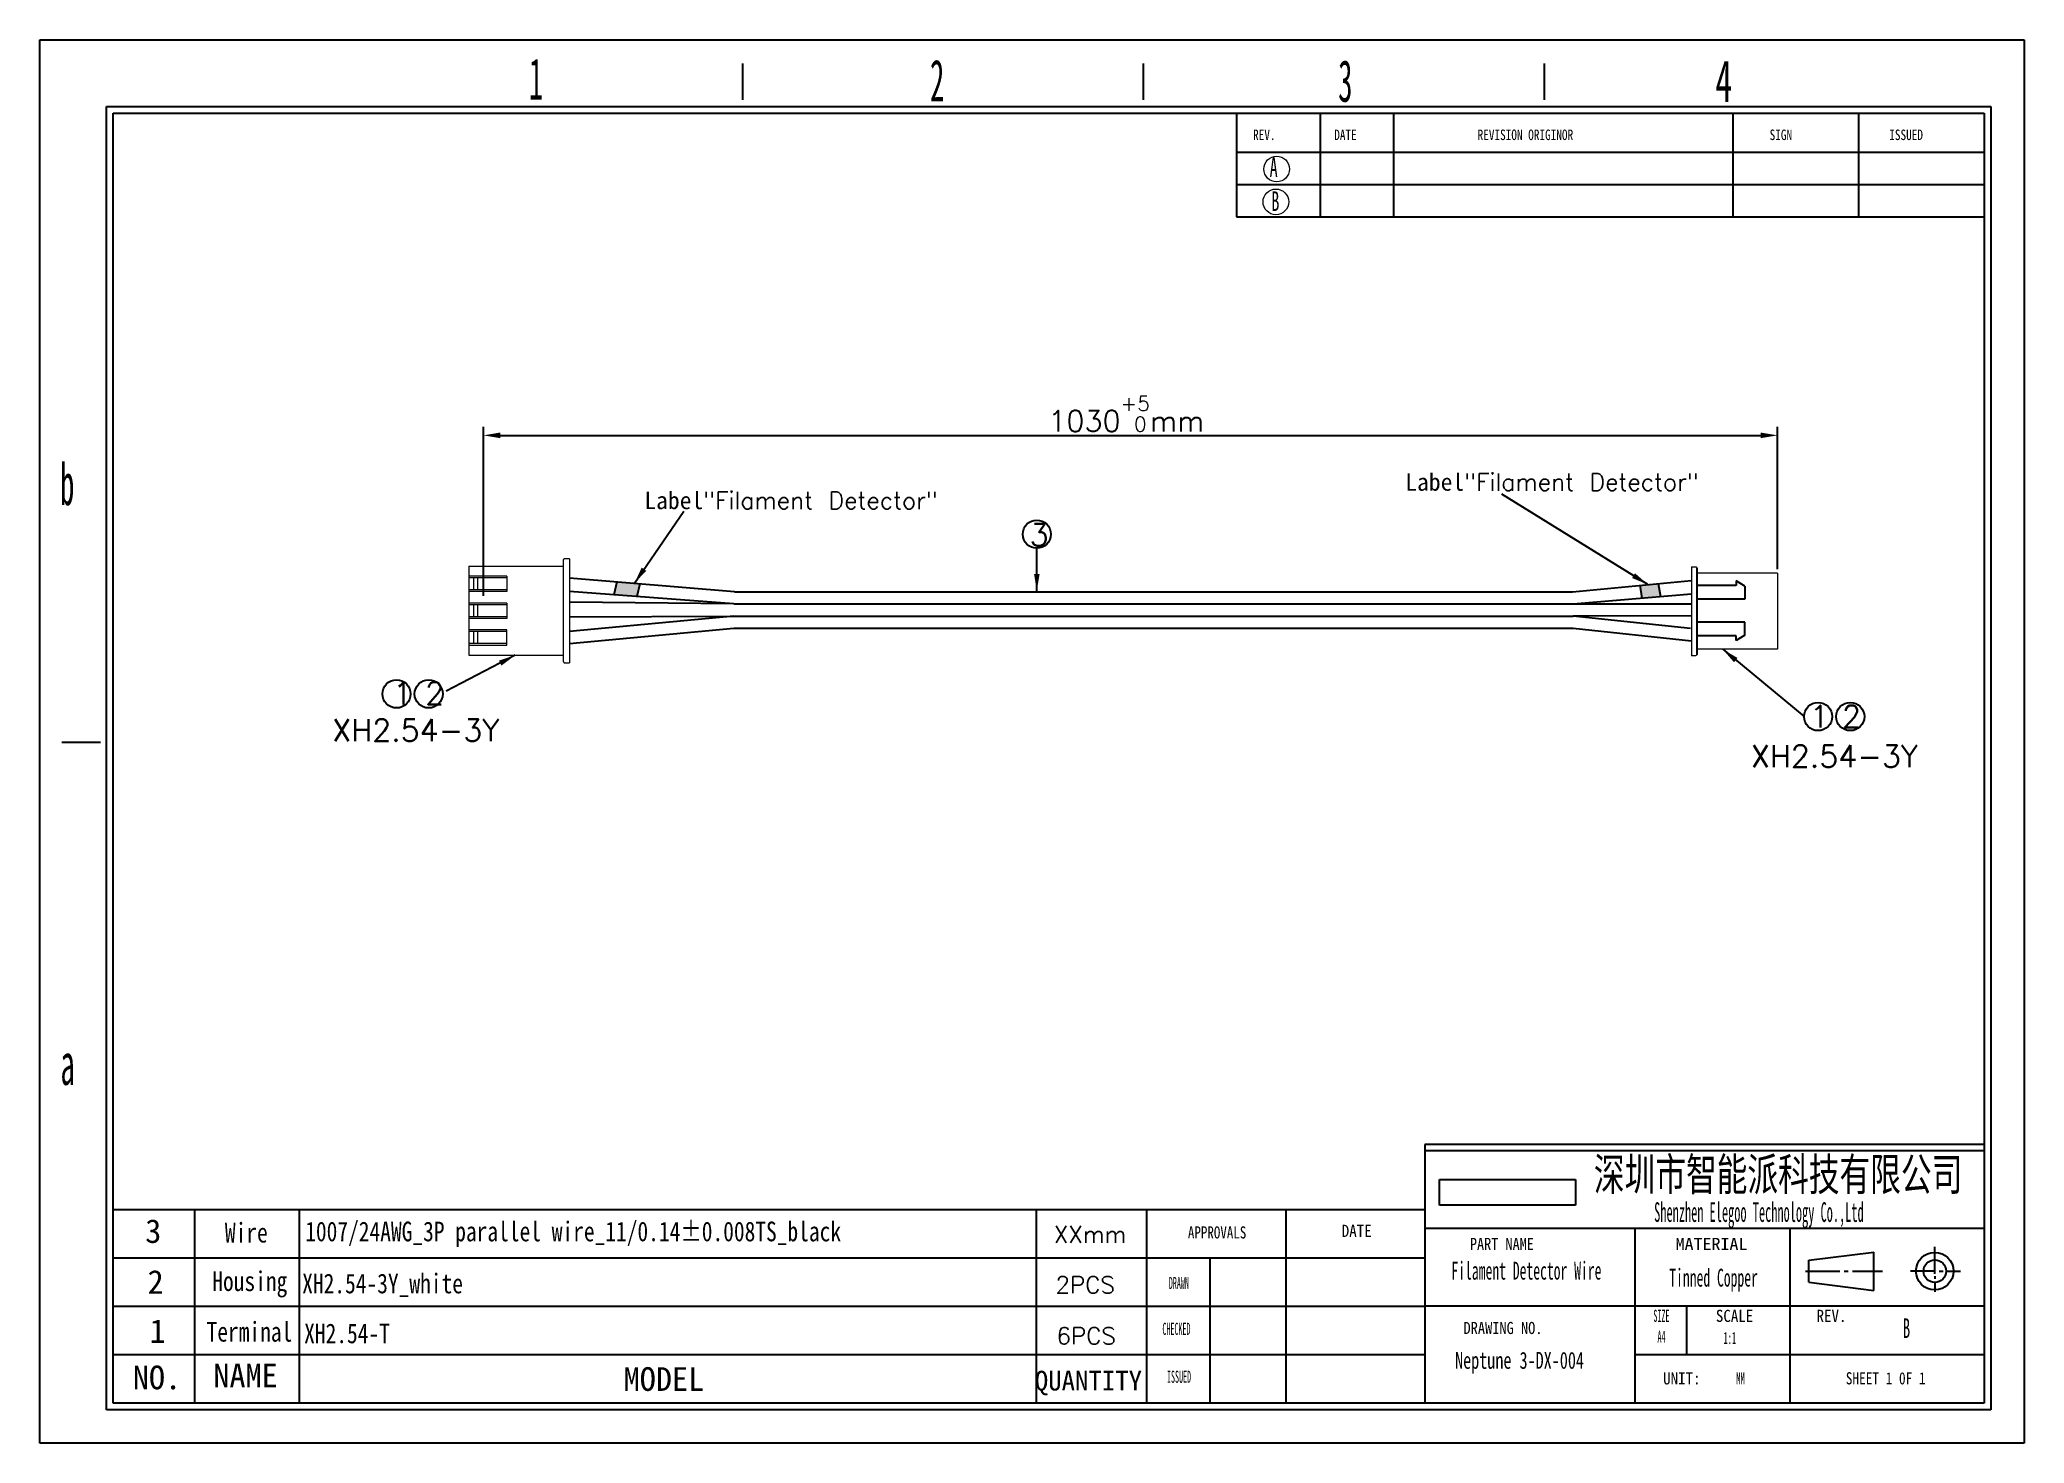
# Model space of a CAD drawing. Header units: millimetres. Extents: x 1796 to 2089, y 510 to 717.
import ezdxf

# ---------------------------------------------------------------- set-up
doc = ezdxf.new("R2010")
doc.units = ezdxf.units.MM
doc.layers.add('SLD-0', color=179, linetype='Continuous')
doc.styles.add('SLDTEXTSTYLE0', font='TXT', dxfattribs={"width": 0.56, "bigfont": 'bigfont'})
doc.styles.add('SLDTEXTSTYLE10', font='TXT', dxfattribs={"width": 0.862222})
doc.styles.add('SLDTEXTSTYLE11', font='TXT', dxfattribs={"width": 1.089})
doc.styles.add('SLDTEXTSTYLE13', font='TXT', dxfattribs={"width": 0.56})
doc.styles.add('SLDTEXTSTYLE14', font='TXT', dxfattribs={"width": 0.805625})
doc.styles.add('SLDTEXTSTYLE3', font='TXT', dxfattribs={"width": 0.484})
doc.styles.add('SLDTEXTSTYLE4', font='TXT', dxfattribs={"width": 0.40535})
doc.styles.add('SLDTEXTSTYLE5', font='TXT', dxfattribs={"width": 0.6})
doc.styles.add('SLDTEXTSTYLE6', font='TXT', dxfattribs={"width": 0.5025})
doc.styles.add('SLDTEXTSTYLE7', font='TXT', dxfattribs={"width": 0.9075})
doc.styles.add('SLDTEXTSTYLE8', font='TXT', dxfattribs={"width": 0.870455})
doc.styles.add('SLDTEXTSTYLE9', font='TXT', dxfattribs={"width": 0.7865})
doc.styles.get("Standard").update_dxf_attribs({"font": 'txt', "bigfont": 'gbcbig.shx'})
doc.dimstyles.new('ISO-25', dxfattribs={"dimtxt": 2.5, "dimasz": 2.5, "dimexe": 1.25, "dimexo": 0.625, "dimtad": 1, "dimtxsty": 'Standard', "dimcen": 2.5, "dimadec": 0, "dimazin": 0, "dimtfac": 1, "dimtmove": 0, "dimatfit": 3, "dimfxl": 1, "dimarcsym": 0})
picture_1 = doc.add_image_def('image1.jpg', size_in_pixel=(1698, 321))

# ---------------------------------------------------------------- blocks, each defined once
blk = doc.blocks.new('*D31')
at = {"color": 0, "lineweight": -2}
for p, q in [((1861.59, 634.8), (1861.59, 659.74)), ((1864.09, 658.49), (2050.31, 658.49)), ((2052.81, 638.74), (2052.81, 659.74))]:
    blk.add_line(p, q, dxfattribs=at)
at = {"color": 0}
for points in [[(1864.09, 658.91), (1864.09, 658.07), (1861.59, 658.49)], [(2050.31, 658.91), (2050.31, 658.07), (2052.81, 658.49)]]:
    blk.add_solid(points, dxfattribs=at)
at = {"layer": 'Defpoints', "color": 0}
for p in [(2052.81, 658.49), (2052.81, 638.12), (1861.59, 634.18)]:
    blk.add_point(p, dxfattribs=at)
at = {"color": 0, "insert": (1956.57, 661.67), "char_height": 2.5, "attachment_point": 5}
blk.add_mtext('{\\H1.25x;1030\\H0.7x;\\S+5^  0;\\H1.429x;mm}', dxfattribs=at)
blk = doc.blocks.new('1')
at = {"color": 0, "lineweight": 0}
for points in [[(0, 7.59), (0, -5.19)], [(0, 7.59), (0.72, 7.59), (0.81, 7.57), (0.88, 7.52), (0.94, 7.45), (0.96, 7.35)], [(0.96, 7.35), (0.96, 6.48)], [(0.96, 7.35), (0.96, -5.19)], [(14.92, 6.48), (0.96, 6.48)], [(14.92, 6.48), (14.92, 0.79)], [(9.29, 4.99), (9.29, 2.73), (14.92, 2.73)], [(9.29, 4.99), (14.92, 4.99)], [(9.29, 4.75), (14.92, 4.75)], [(9.29, 2.97), (14.92, 2.97)], [(13.64, 4.75), (13.64, 2.97)], [(14.2, 4.75), (14.2, 2.97)], [(9.29, 1.03), (9.29, -1.23), (14.92, -1.23)], [(9.29, 1.03), (14.92, 1.03)], [(9.29, 0.79), (14.92, 0.79)], [(13.64, 0.79), (13.64, -0.99)], [(14.2, 0.79), (14.2, -0.99)], [(14.92, 0.79), (14.92, -5.19)], [(9.29, -0.99), (14.92, -0.99)], [(9.29, -2.93), (14.92, -2.93)], [(14.92, -5.19), (9.29, -5.19), (9.29, -2.93)], [(0, -5.19), (0, -7.8)], [(0.96, -5.19), (0.96, -7.55)], [(9.29, -3.17), (14.92, -3.17)], [(9.29, -4.95), (14.92, -4.95)], [(13.64, -3.17), (13.64, -4.95)], [(14.2, -3.17), (14.2, -4.95)], [(14.92, -5.19), (14.92, -6.68)], [(0.96, -7.55), (0.94, -7.65), (0.88, -7.72), (0.81, -7.77), (0.72, -7.8), (0, -7.8)], [(14.92, -6.68), (0.96, -6.68)]]:
    blk.add_lwpolyline(points, dxfattribs=at)

msp = doc.modelspace()

# ---------------------------------------------------------------- hatches: boundary and pattern name
h = msp.add_hatch(color=256)
h.paths.add_polyline_path([(1881.271, 636.828), (1880.842, 634.912), (1884.234, 634.658), (1884.674, 636.546)])
h.paths.add_polyline_path([(2035.542, 634.676), (2035.189, 636.593), (2032.47, 636.334), (2032.782, 634.443)])

# ---------------------------------------------------------------- linework, layer by layer
for p, q in [((1898.671, 635.386), (1874.316, 637.404)), ((1881.271, 636.828), (1880.842, 634.912)), ((1884.674, 636.546), (1884.234, 634.658)), ((2022.519, 635.386), (2040.086, 637.06)), ((2035.189, 636.593), (2035.542, 634.676)), ((2040.904, 638.863), (2040.904, 626.13)), ((2040.904, 638.863), (2040.904, 626.13)), ((1898.566, 633.586), (1874.316, 635.4)), ((1898.566, 633.586), (1874.316, 633.855)), ((1898.566, 633.586), (2022.627, 633.586)), ((1898.671, 635.386), (2022.519, 635.386)), ((2022.627, 633.586), (2040.086, 635.059)), ((2022.627, 633.586), (2040.086, 633.6)), ((2032.47, 636.334), (2032.782, 634.443)), ((1874.316, 631.682), (1898.566, 631.796)), ((1898.566, 631.796), (1874.316, 629.529)), ((1898.566, 631.796), (2022.627, 631.796)), ((2040.086, 631.82), (2022.627, 631.796)), ((2039.977, 629.967), (2022.627, 631.796)), ((1874.316, 627.721), (1898.566, 630.005)), ((1898.566, 630.005), (2022.627, 630.005)), ((2022.627, 630.005), (2040.086, 628.143))]:
    msp.add_line(p, q)
at = {"color": 0}
for p, q in [((2048.013, 636.195), (2046.688, 636.981)), ((2046.688, 636.981), (2046.688, 636.322)), ((2046.688, 636.322), (2040.904, 636.322)), ((2048.013, 634.262), (2040.904, 634.262)), ((2048.013, 636.195), (2048.013, 634.262)), ((2048.013, 630.905), (2040.904, 630.905)), ((2048.013, 628.973), (2048.013, 630.905)), ((2046.688, 628.846), (2040.904, 628.846)), ((2048.013, 628.973), (2046.688, 628.187)), ((2046.688, 628.187), (2046.688, 628.846))]:
    msp.add_line(p, q, dxfattribs=at)
at = {"color": 179}
for p, q in [((1818.864, 544.084), (1818.863, 515.491)), ((1834.36, 543.994), (1834.359, 515.402)), ((1968.968, 515.491), (1968.968, 536.936)), ((1806.861, 522.662), (2000.691, 522.662))]:
    msp.add_line(p, q, dxfattribs=at)
at = {"color": 0, "lineweight": 0}
for points in [[(2040.086, 639.07), (2040.086, 628.143)], [(2040.086, 639.07), (2040.697, 639.07), (2040.778, 639.052), (2040.841, 639.007), (2040.886, 638.944), (2040.904, 638.863)], [(2052.814, 638.117), (2040.904, 638.117)], [(2052.814, 638.117), (2052.814, 626.876)], [(2040.086, 628.143), (2040.086, 625.923)], [(2040.904, 626.13), (2040.886, 626.049), (2040.841, 625.986), (2040.778, 625.941), (2040.697, 625.923), (2040.086, 625.923)], [(2052.814, 626.876), (2040.904, 626.876)]]:
    msp.add_lwpolyline(points, dxfattribs=at)
for centre in [(1943.357, 643.888), (1848.731, 620.289), (1853.482, 620.289), (2058.822, 616.937), (2063.573, 616.937)]:
    msp.add_circle(centre, 2.078)
at = {"layer": 'SLD-0'}
for p, q in [((1795.998, 716.946), (2089.292, 716.946)), ((1795.998, 509.566), (1795.998, 716.946)), ((2089.292, 716.946), (2089.292, 509.566)), ((1806.861, 515.491), (1806.861, 706.083)), ((1806.861, 706.083), (2083.367, 706.083)), ((2046.203, 706.083), (2046.203, 690.786)), ((2064.785, 706.083), (2064.785, 690.786)), ((2083.367, 706.083), (2083.367, 515.491)), ((2083.367, 515.491), (1806.861, 515.491)), ((2089.292, 509.566), (1795.998, 509.566))]:
    msp.add_line(p, q, dxfattribs=at)
at = {"layer": 'SLD-0', "color": 6, "linetype": 'Continuous'}
for p, q in [((1899.887, 708.058), (1899.887, 713.442)), ((1959.138, 708.058), (1959.138, 713.442)), ((2018.39, 708.058), (2018.39, 713.442)), ((1805.873, 514.504), (1805.873, 707.071)), ((1805.873, 707.071), (2084.355, 707.071)), ((2084.355, 707.071), (2084.355, 514.504)), ((1804.99, 613.125), (1799.254, 613.125)), ((2084.355, 514.504), (1805.873, 514.504))]:
    msp.add_line(p, q, dxfattribs=at)
at = {"layer": 'SLD-0', "color": 179, "linetype": 'Continuous'}
for p, q in [((1972.845, 706.083), (1972.845, 690.786)), ((1985.236, 706.083), (1985.236, 690.786)), ((1996.072, 706.083), (1996.072, 690.786)), ((1972.845, 700.347), (2083.367, 700.347)), ((1972.845, 695.566), (2083.367, 695.566)), ((1972.845, 690.786), (2083.367, 690.786)), ((2083.367, 553.734), (2000.691, 553.734)), ((2000.691, 553.734), (2000.691, 515.491)), ((2083.367, 552.778), (2000.691, 552.778)), ((2000.691, 544.084), (1806.861, 544.084)), ((1943.25, 544.084), (1943.25, 515.491)), ((1959.573, 544.084), (1959.579, 515.491)), ((1980.135, 544.084), (1980.135, 515.491)), ((2083.367, 541.305), (2000.691, 541.305)), ((2031.739, 541.305), (2031.739, 515.491)), ((2054.685, 515.491), (2054.685, 541.305)), ((2000.691, 536.936), (1806.861, 536.936)), ((2000.691, 536.936), (1806.861, 536.936)), ((2057.441, 536.626), (2067.074, 537.81)), ((2067.074, 532.118), (2067.074, 537.81)), ((2076.055, 534.622), (2076.055, 538.589)), ((2056.971, 535.005), (2062.016, 535.005)), ((2057.441, 533.379), (2057.441, 536.626)), ((2062.646, 535.005), (2063.277, 535.005)), ((2063.908, 535.005), (2068.322, 535.005)), ((2076.055, 535.005), (2072.454, 535.005)), ((2076.055, 534.239), (2076.055, 533.855)), ((2076.686, 535.005), (2077.316, 535.005)), ((2077.947, 535.005), (2079.838, 535.005)), ((2057.441, 533.379), (2067.074, 532.118)), ((2076.055, 533.472), (2076.055, 531.939)), ((2000.691, 529.787), (1806.861, 529.787)), ((2083.367, 529.832), (2000.691, 529.832)), ((2039.387, 529.832), (2039.387, 522.662)), ((2031.739, 522.662), (2083.367, 522.662)), ((1991.583, 515.491), (1950.472, 515.491))]:
    msp.add_line(p, q, dxfattribs=at)
at = {"layer": 'SLD-0', "lineweight": 18}
for centre in [(1978.808, 697.836), (1978.685, 692.987)]:
    msp.add_circle(centre, 1.894, dxfattribs=at)
at = {"layer": 'SLD-0', "color": 179, "linetype": 'Continuous'}
for radius in [2.771, 1.669]:
    msp.add_circle((2076.055, 535.005), radius, dxfattribs=at)

# ---------------------------------------------------------------- block references
at = {"xscale": -1}
msp.add_blockref('1', (1874.316, 632.673), dxfattribs=at)

# ---------------------------------------------------------------- texts
at = {"char_height": 2.56, "attachment_point": 9}
for insert in [(2041.166, 650.262), (1928.708, 647.54)]:
    msp.add_mtext('{\\fSimSun|b0|i0|c134|p2;Label}"Filament Detector"', dxfattribs=dict(at, insert=insert))
for s, insert, char_height, width, attachment_point in [('3', (1942.3, 642.166), 3.271, 32.8442, 7), ('1', (1848.218, 622.012), 3.271, 32.8442, 1), ('2', (1852.968, 622.012), 3.271, 32.8442, 1), ('XH2.54-3Y', (1839.256, 616.555), 3.2708, 32.8442, 1), ('1', (2057.608, 618.582), 3.271, 35.22184, 1), ('2', (2062.358, 618.582), 3.271, 35.22184, 1), ('XH2.54-3Y', (2048.902, 612.711), 3.2708, 32.8442, 1), ('{\\fSimSun|b0|i0|c134|p2;3}', (1811.591, 542.667), 3.5, 4.71087, 1), ('{\\fSimSun|b0|i0|c134|p2;\\W0.8;Wire}', (1823.365, 542.141), 2.91042, 10.0429, 1), ('{\\f@SimSun|b0|i0|c0|p2;\\W0.8;1007/24AWG_\\f@SimSun|b0|i0|c134|p2;3\\f@SimSun|b0|i0|c0|p2;P\\f@SimSun|b0|i0|c134|p2; parallel wire_11/0.14%%P0.008TS_black}', (1835.236, 542.321), 2.910417, 141.03326, 1), ('XXmm', (1945.878, 541.684), 2.5, 9.70524, 1), ('{\\fSimSun|b0|i0|c134|p2;2}', (1811.944, 535.161), 3.5, 3.84369, 1), ('{\\fSimSun|b0|i0|c134|p2;\\W0.8;Housing}', (1821.506, 534.971), 2.91042, 7.89735, 1), ('\\pt23.28;{\\f@SimSun|b0|i0|c0|p2;\\W0.8;XH2.54-3Y\\f@SimSun|b0|i0|c134|p2;_white}', (1834.791, 534.633), 2.91042, 32.82062, 1), ('2PCS', (1946.114, 534.229), 2.5, 9.70524, 1), ('{\\fSimSun|b0|i0|c134|p2;1}', (1812.224, 527.895), 3.5, 5.63403, 1), ('{\\fSimSun|b0|i0|c134|p2;\\W0.8;Terminal}', (1820.657, 527.5), 2.91042, 10.0429, 1), ('{\\fSimSun|b0|i0|c0|p2;\\W0.8;XH2.54-T}', (1835.081, 527.259), 2.91042, 19.14638, 1), ('6PCS', (1946.26, 526.692), 2.5, 9.70524, 1), ('{\\f@SimSun|b0|i0|c134|p2;\\W0.7;Neptune 3-DX-004}', (2005.171, 523.075), 2.5, 40.28507, 1), ('{\\fSimSun|b0|i0|c134|p2;NO.}', (1809.763, 521.049), 3.5, 10.0429, 1), ('{\\fSimSun|b0|i0|c134|p2;NAME}', (1821.659, 521.33), 3.5, 10.0429, 1), ('{\\fSimSun|b0|i0|c134|p2;MODEL}', (1882.296, 520.812), 3.5, 10.0429, 1), ('{\\fSimSun|b0|i0|c134|p2;QUANTITY}', (1943.064, 520.279), 2.91042, 12.2289, 1)]:
    msp.add_mtext(s, dxfattribs=dict(insert=insert, char_height=char_height, width=width, attachment_point=attachment_point))
at = {"layer": 'SLD-0'}
for s, insert, char_height, attachment_point, style in [('1', (1868.297, 714.243), 6.172, 1, 'SLDTEXTSTYLE6'), ('2', (1927.574, 714), 6.172, 1, 'SLDTEXTSTYLE6'), ('3', (1987.892, 713.938), 6.172, 1, 'SLDTEXTSTYLE6'), ('4', (2043.626, 713.932), 6.172, 1, 'SLDTEXTSTYLE5'), ('A', (1977.764, 699.558), 2.903, 1, 'SLDTEXTSTYLE5'), ('B', (1978.018, 694.543), 2.903, 1, 'SLDTEXTSTYLE5'), ('b', (1799.02, 654.364), 6.172, 1, 'SLDTEXTSTYLE6'), ('a', (1799.066, 568.696), 6.172, 1, 'SLDTEXTSTYLE6'), ('{\\fSimSun|b0|i0|c134|p2;\\W0.689;深圳市智能派科技有限公司}', (2052.909, 551.724), 4.82808, 2, 'SLDTEXTSTYLE11'), ('B', (2071.322, 528.024), 2.91, 1, 'SLDTEXTSTYLE13')]:
    msp.add_mtext(s, dxfattribs=dict(at, insert=insert, char_height=char_height, attachment_point=attachment_point, style=style))
at = {"layer": 'SLD-0', "color": 179}
for s, insert, char_height, attachment_point, style in [('REV.', (1975.315, 703.672), 1.5536, 1, 'SLDTEXTSTYLE9'), ('DATE', (1987.312, 703.672), 1.5536, 1, 'SLDTEXTSTYLE9'), ('REVISION ORIGINOR', (2008.494, 703.672), 1.55363, 1, 'SLDTEXTSTYLE9'), ('SIGN', (2051.652, 703.672), 1.5536, 1, 'SLDTEXTSTYLE9'), ('ISSUED', (2069.334, 703.672), 1.5536, 1, 'SLDTEXTSTYLE9'), ('{\\W0.46;Shenzhen Elegoo Technology Co.,Ltd}', (2050.073, 545.186), 2.91042, 2, 'SLDTEXTSTYLE13'), ('APPROVALS', (1970.001, 541.619), 1.7927, 2, 'SLDTEXTSTYLE9'), ('DATE', (1990.635, 541.85), 1.7927, 2, 'SLDTEXTSTYLE7'), ('PART NAME', (2012.091, 539.918), 1.7927, 2, 'SLDTEXTSTYLE10'), ('MATERIAL', (2043.066, 539.918), 1.7927, 2, 'SLDTEXTSTYLE11'), ('DRAWN', (1964.348, 534.145), 1.7927, 2, 'SLDTEXTSTYLE4'), ('SIZE', (2035.665, 529.294), 1.7927, 2, 'SLDTEXTSTYLE4'), ('SCALE', (2046.475, 529.294), 1.7927, 2, 'SLDTEXTSTYLE7'), ('REV.', (2060.796, 529.294), 1.7927, 2, 'SLDTEXTSTYLE7'), ('CHECKED', (1963.989, 527.377), 1.7927, 2, 'SLDTEXTSTYLE4'), ('DRAWING NO.', (2012.256, 527.501), 1.79265, 2, 'SLDTEXTSTYLE8'), ('A4', (2035.676, 526.225), 1.7927, 2, 'SLDTEXTSTYLE4'), ('1:1', (2045.782, 526.017), 1.7927, 2, 'SLDTEXTSTYLE3'), ('ISSUED', (1964.373, 520.297), 1.7927, 2, 'SLDTEXTSTYLE4'), ('UNIT:', (2038.684, 520.063), 1.7927, 2, 'SLDTEXTSTYLE7'), ('MM', (2047.347, 520.063), 1.7927, 2, 'SLDTEXTSTYLE3'), ('SHEET 1 0F 1', (2068.806, 520.063), 1.79265, 2, 'SLDTEXTSTYLE14')]:
    msp.add_mtext(s, dxfattribs=dict(at, insert=insert, char_height=char_height, attachment_point=attachment_point, style=style))
at = {"layer": 'SLD-0', "color": 0, "char_height": 2.64583, "attachment_point": 2, "style": 'SLDTEXTSTYLE0'}
for s, insert in [('{\\fSimSun|b0|i0|c134|p2;Filament Detector Wire}', (2015.716, 536.397)), ('{\\fSimSun|b0|i0|c134|p2;\\W0.56;Tinned Copper}', (2043.371, 535.361))]:
    msp.add_mtext(s, dxfattribs=dict(at, insert=insert))

# ---------------------------------------------------------------- dimensions: what is measured, and where the dimension line sits
dim = msp.add_linear_dim(base=(2052.814, 658.489), p1=(1861.588, 634.176), p2=(2052.814, 638.117), text='{\\H1.25x;1030\\H0.7x;\\S+5^  0;\\H1.429x;mm}', dimstyle='ISO-25')
dim.commit()
dim.dimension.update_dxf_attribs({"geometry": '*D31', "text_midpoint": (1956.574, 658.489), "dimtype": 160})

# ---------------------------------------------------------------- pictures from other files: only their frames are drawn
image = msp.add_image(picture_1, insert=(2002.87, 544.758), size_in_units=(20.09, 3.798))
image.dxf.flags = 7

# ---------------------------------------------------------------- leaders
for points in [[(2033.67, 636.448), (2012.074, 649.791)], [(1883.884, 636.644), (1891.171, 647.276)], [(1943.357, 635.513), (1943.357, 641.81)], [(1866.269, 625.993), (1856.072, 620.704)], [(2044.725, 626.876), (2056.743, 616.937)]]:
    msp.add_leader(points, dimstyle='ISO-25', override={"dimgap": 0.625, "dimtad": 0})

doc.saveas('drawing.dxf')
